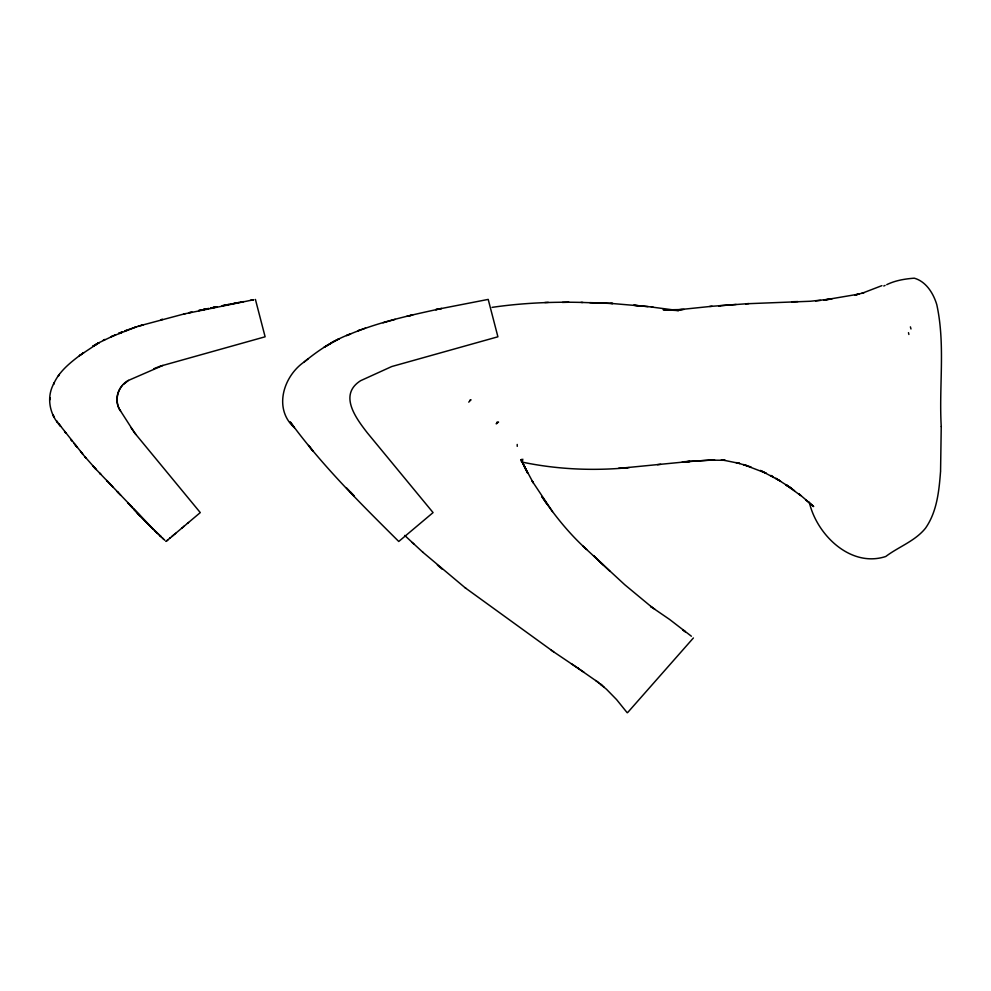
<?xml version="1.0" encoding="UTF-8"?>
<svg xmlns="http://www.w3.org/2000/svg" width="991" height="991" viewBox="0 0 991 991"><rect width="100%" height="100%" fill="white"/><g stroke="black" fill="none" stroke-linecap="round" stroke-linejoin="round"><path stroke-width="1.49" d="M940.57 470.998L941.239 426.613M940.558 471.394C939.047 490.892 937.04 511.678 925.52 528.166C915.102 541.136 898.688 546.71 885.756 556.496C850.674 568.004 816.72 534.793 809.3 502.226M521.786 461.323L521.947 459.502M53.489 384.31L54.232 382.91C45.896 396.957 49.525 414.882 60.612 426.279L58.667 423.653L83.764 455.389L94.987 468.148L92.659 465.758L93.823 466.91M53.613 384.087C59.039 371.464 70.188 362.694 80.866 354.629L79.342 355.744L98.877 342.75L114.2 335.429M121.744 386.23C115.922 392.981 115.29 403.771 120.568 411.017M521.563 461.447L522.864 459.217M627.699 712.517L693.403 637.956M468.743 402.135L470.998 399.782L469.722 400.302M123.441 384.471L128.471 380.408M304.299 361.864C283.389 376.221 273.157 408.812 294.389 427.666L290.276 421.943C322.038 465.51 360.637 503.527 398.754 541.47L433.067 512.595L367.413 432.956C355.942 418.177 338.327 394.765 360.625 380.693L391.718 366.546L497.903 336.791L488.204 299.406L435.668 309.638L441.565 308.474C409.432 315.46 376.877 322.434 346.602 335.577L350.703 333.868C333.571 340.086 318.322 350.393 304.299 361.864L308.337 358.655M166.042 541.408L167.033 540.578M166.24 541.247L169.845 538.212M170.093 538.002L173.437 535.19M174.094 534.632L174.961 533.901M175.432 533.517L200.281 512.595L134.776 433.129L119.416 409.184C114.2 399.274 118.239 386.118 127.988 380.618L162.883 365.444M167.244 540.392L167.999 539.761M169.659 538.373L170.291 537.828M171.815 536.552L174.255 534.496M174.763 534.075L175.68 533.307M181.663 528.265L182.505 527.559M183.397 526.803L184.376 525.973M187.46 523.372L188.538 522.48M80.705 354.753L83.727 352.623L82.241 353.651M94.467 345.388L93.043 346.243L98.889 342.75L93.067 346.231L98.889 342.75L97.428 343.604M94.492 345.364L95.966 344.472M521.377 461.459L522.728 460.765L521.972 461.075L526.444 470.564L524.103 465.832L533.257 482.865L532.204 481.143L552.482 511.579M886.747 284.665C895.257 280.465 904.981 278.867 914.297 278.186C926.139 281.531 933.386 293.398 936.768 304.584C945.513 344.521 938.873 385.933 941.239 426.464M112.64 336.098L111.066 336.779L136.312 326.894L128.285 329.656M883.761 286.003L885.087 285.42M153.778 368.763L160.034 366.236L265.117 336.791L255.418 299.431M114.2 335.429L115.761 334.772M497.073 423.38L496.144 423.752L498.535 422.079L496.887 422.216M365.493 328.095L358.147 330.709L359.535 330.226M881.891 285.643L861.947 293.324L863.941 292.717L854.849 295.07L858.962 294.079L823.868 300.038L831.92 298.96L810.403 301.252L745.628 303.791M134.702 327.414L142.803 324.949L137.922 326.373M185.416 313.614L183.831 314.011L253.746 299.728L250.413 300.347M142.803 324.949L141.18 325.42L183.917 313.998M383.046 322.793L389.178 321.059M389.797 320.886L395.186 319.362M190.371 312.413L188.699 312.834L191.994 312.004M201.978 309.836L198.696 310.555L206.983 308.858L203.651 309.489M407.351 316.216L412.789 314.977L406.979 316.302M213.697 307.47L215.332 307.148L212.074 307.829L217.066 306.789L210.352 308.151L212.024 307.817M228.71 304.435L222.046 305.785L243.736 301.586M238.732 302.528L233.715 303.469M230.383 304.088L232.043 303.791M240.392 302.205L242.052 301.896M492.056 307.371C522.121 302.973 552.544 301.648 582.906 302.453M657.454 464.668L660.712 464.308M815.593 300.892L820.449 300.422M623.797 467.913L689.984 461.422L682.242 462.029L709.234 460.134L725.164 460.307L721.299 459.985M712.083 306.269L676.729 309.935L684.05 309.415M736.152 304.448L718.748 305.798L748.837 303.593M709.692 306.454L720.296 305.674M683.988 461.719L714.598 459.948M629.285 467.579C593.584 471.022 557.462 469.486 522.319 462.14M618.607 468.235L627.08 467.702M682.328 309.539L666.039 309.849L678.191 309.811M544.852 302.503L548.308 302.366M791.859 301.747L797.941 301.561M562.343 302.428L568.871 302.243M673.682 309.836L663.115 309.7L678.674 310.604L648.04 306.578L610.828 303.395M581.011 302.416L612.909 303.494L601.178 302.973M589.806 302.639L600.038 302.924M647.978 306.64L633.732 305.24L641.685 306.021M723.133 460.109L739.744 463.478L735.966 462.574M651.409 306.95L653.094 307.148M737.341 462.896L751.005 466.947M747.14 465.696L743.411 464.568L766.179 473.24L760.444 470.465L780.574 481.143L775.68 478.269L791.598 488.377L785.776 484.71L800.765 495.574L798.746 493.704L813.549 506.339L805.918 500.121M773.488 477.005L770.775 475.482L772.323 476.361M691.396 636.234L669.631 619.462L650.641 606.455L654.816 609.205M789.393 487.077L785.826 484.71L791.487 488.501M422.674 552.098L465.188 587.812L553.684 651.867M551.269 650.232L579.103 668.987L571.299 663.66M583.972 672.282L577.79 668.095L597.387 681.758L606.418 689.191L616.588 699.596L627.192 712.74M652.189 607.471L624.776 584.752L583.042 546.19L586.647 549.485C569.453 533.926 554.737 515.692 541.804 496.479L546.648 503.688M791.338 488.39L794.547 490.681M465.188 587.812L465.943 588.369M595.727 680.52L598.837 682.849M601.921 685.264L600.373 683.963L604.014 687.06M437.365 565.019L442.37 569.317M159.91 535.536L147.634 523.706M404.675 535.413L422.984 552.383M164.779 540.268L157.396 533.208M412.206 542.523L414.065 544.257M610.035 571.349L593.547 555.654L603.519 565.143M162.326 537.902L163.552 539.079M811.456 504.555L813.561 506.587L811.604 504.704M147.659 523.719L133.488 508.978L153.716 529.677L93.823 466.996M99.608 473.153L100.809 474.33L99.682 473.178M136.993 512.706L140.487 516.41L138.207 513.908M346.317 487.671L354.332 496.144L350.294 491.858M120.716 495.302L117.235 491.573L118.4 492.812M75.205 444.81L77.348 447.436L74.127 443.485M80.531 451.413L82.687 454.051L81.634 452.738M135.854 434.442L130.985 427.567M910.395 326.857L910.989 328.987M521.477 459.415L521.984 461.348M908.487 332.654L908.883 334.475M517.215 444.439L517.24 446.359M59.349 374.474L58.333 376.109L59.349 374.474M326.596 345.809L324.131 347.234L331.353 343.109L326.596 345.809M104.835 339.529L103.275 340.334L104.835 339.529M333.93 341.486L331.589 342.762L339.17 338.773L333.93 341.486M120.431 332.79L118.858 333.447L122.017 332.134L118.87 333.41L121.992 332.158L120.444 332.778M126.737 330.251L125.139 330.858L126.737 330.251M162.388 319.375L160.79 319.833L162.363 319.412M206.995 308.82L203.7 309.502L208.643 308.486L206.995 308.82M685.264 631.738L682.985 629.904L685.264 631.738M161.137 536.701L159.861 535.561L161.137 536.701M156.194 532.031L154.93 530.866L157.42 533.208L156.169 532.031M132.435 507.714L130.019 505.237L132.336 507.751M107.895 481.676L106.731 480.499L107.846 481.7M96.102 469.412L94.975 468.235L96.09 469.461M128.88 504.01L127.69 502.747L128.855 503.998M110.236 484.141L109.109 482.927L111.376 485.392L110.286 484.153M112.578 486.606L111.45 485.379L112.553 486.618M85.969 457.953L84.842 456.678L85.969 457.953M71.984 440.846L70.894 439.546L71.984 440.846M312.846 450.818L308.511 445.442L312.772 450.818M65.716 432.943L64.613 431.568L65.716 432.943M56.673 421.064L57.627 422.315L56.673 421.064M54.146 416.864L52.969 415.192L54.146 416.864M527.646 473.128L521.08 459.824L527.646 473.128M49.884 397.986L49.946 399.584L49.884 397.986"/></g></svg>
